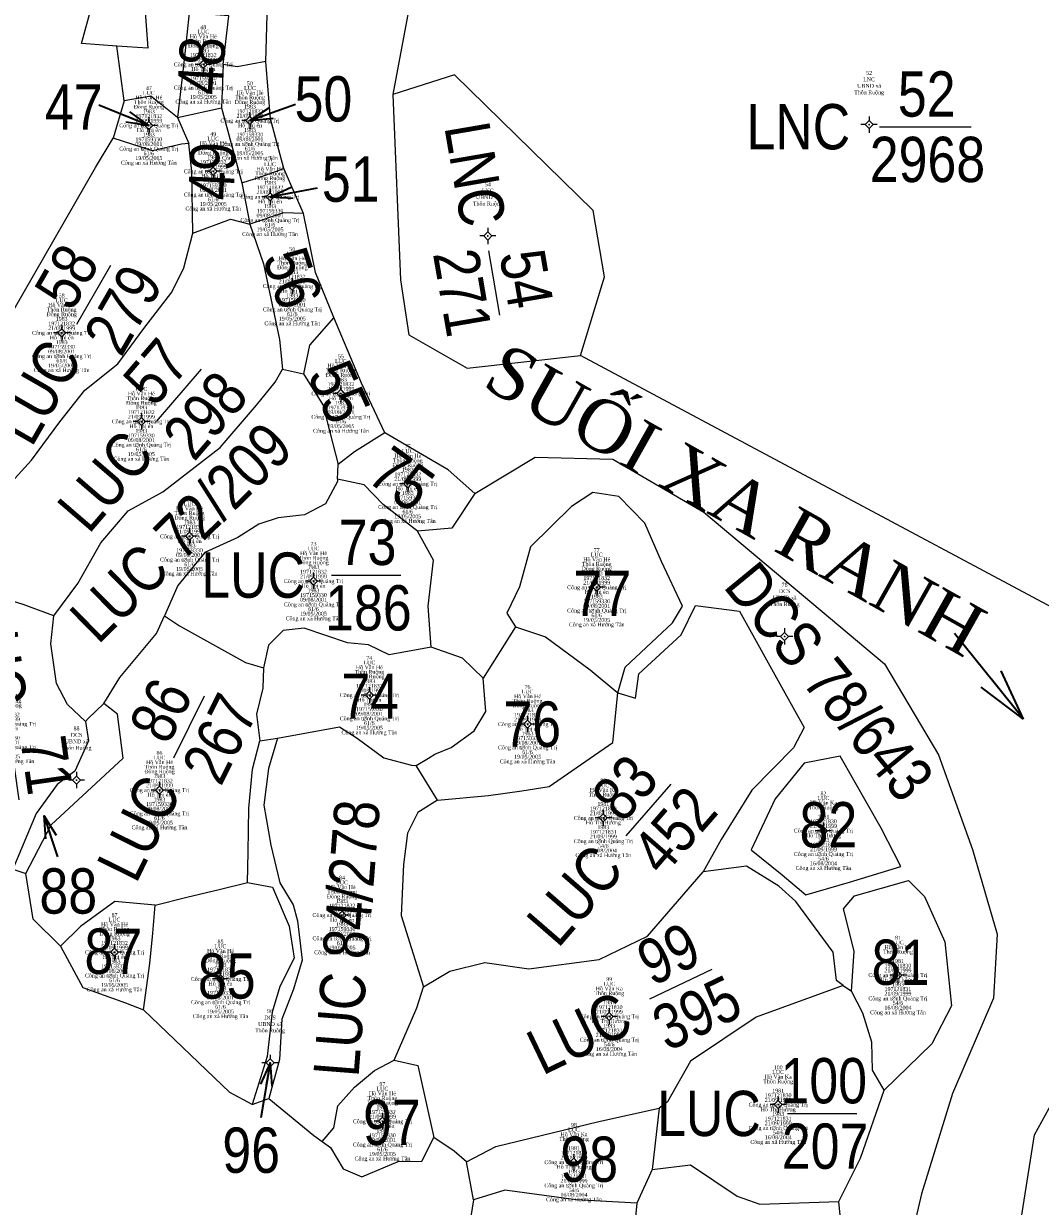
# Model space of a CAD drawing. Header units: metres. Extents: x 545779 to 547235, y 1841259 to 1843294.
# Drawn here: x 546576.4 to 546655, y 1842753.6 to 1842845.1 of the extents above; entities that cross this region are included whole.
import ezdxf
from ezdxf.enums import TextEntityAlignment as Align

# ---------------------------------------------------------------- set-up
doc = ezdxf.new("R2010")
doc.units = ezdxf.units.M
doc.header["$MEASUREMENT"] = 0
for name, color, linetype, lineweight in [('Level 10', 7, 'Continuous', 0), ('Level 11', 7, 'Continuous', 0), ('Level 13', 7, 'Continuous', 0), ('Level 15', 7, 'Continuous', 0), ('Level 31', 7, 'Continuous', 0), ('Level 35', 7, 'Continuous', 0), ('Level 39', 7, 'Continuous', 0)]:
    doc.layers.add(name, color=color, linetype=linetype, lineweight=lineweight)
doc.styles.add('Style-VHtimei', font='VHtimei.shx')
doc.styles.add('Style-vnarialNarrowI', font='vnarialNarrowI.shx')
doc.styles.add('Style-Vntimei', font='Vntimei.shx')
doc.dimstyles.get("Standard").update_dxf_attribs({"dimtxt": 0.18, "dimasz": 0.18, "dimexe": 0.18, "dimexo": 0.0625, "dimgap": 0.09, "dimtad": 0, "dimtih": 1, "dimtoh": 1, "dimdec": 4, "dimzin": 0, "dimdsep": 46, "dimtxsty": 'Standard', "dimcen": 0.09, "dimadec": 0, "dimazin": 0, "dimtfac": 1, "dimtdec": 4, "dimtofl": 0, "dimtmove": 0, "dimatfit": 3, "dimfxl": 1, "dimtolj": 1, "dimtzin": 0, "dimarcsym": 0})

# ---------------------------------------------------------------- blocks, each defined once
blk = doc.blocks.new('TerminatorOpen_0.5')
at = {"color": 0, "linetype": 'ByBlock', "lineweight": -2}
for q in [(-1, 0.25), (-1, 0), (-1, -0.25)]:
    blk.add_line((0, 0), q, dxfattribs=at)
blk = doc.blocks.new('N_THUA_73')
at = {"layer": 'Level 13', "color": 230, "linetype": 'Continuous', "lineweight": 0, "style": 'Style-vnarialNarrowI'}
blk.add_text('47', height=3.49998, dxfattribs=at).set_placement((0.244422, -0.00001), align=Align.MIDDLE_CENTER)
blk = doc.blocks.new('N_THUA_75')
at = {"layer": 'Level 13', "color": 230, "linetype": 'Continuous', "lineweight": 0, "style": 'Style-vnarialNarrowI'}
blk.add_text('48', height=3.49998, rotation=86.775478, dxfattribs=at).set_placement((0.006843, 0.15804), align=Align.MIDDLE_CENTER)
blk = doc.blocks.new('N_THUA_77')
at = {"layer": 'Level 13', "color": 230, "linetype": 'Continuous', "lineweight": 0, "style": 'Style-vnarialNarrowI'}
blk.add_text('49', height=3.49998, rotation=87.245036, dxfattribs=at).set_placement((-0.006532, 0.129871), align=Align.MIDDLE_CENTER)
blk = doc.blocks.new('N_THUA_79')
at = {"layer": 'Level 13', "color": 230, "linetype": 'Continuous', "lineweight": 0, "style": 'Style-vnarialNarrowI'}
blk.add_text('50', height=3.49998, dxfattribs=at).set_placement((0.11984, -0.01001), align=Align.MIDDLE_CENTER)
blk = doc.blocks.new('N_THUA_81')
at = {"layer": 'Level 13', "color": 230, "linetype": 'Continuous', "lineweight": 0, "style": 'Style-vnarialNarrowI'}
blk.add_text('51', height=3.49998, dxfattribs=at).set_placement((0.30984, -0.00001), align=Align.MIDDLE_CENTER)
blk = doc.blocks.new('N_THUA_82')
at = {"layer": 'Level 13', "color": 230, "linetype": 'Continuous', "lineweight": 13, "flags": 128}
blk.add_lwpolyline([(-1.45, 0), (5.63, 0)], dxfattribs=at)
at = {"layer": 'Level 13', "color": 230, "linetype": 'Continuous', "lineweight": 0, "style": 'Style-vnarialNarrowI'}
blk.add_text('52', height=3.49998, dxfattribs=at).set_placement((2.202964, 0.78), align=Align.CENTER)
blk.add_text('LNC ', height=3.49998, dxfattribs=at).set_placement((-2.601418, -0.00001), align=Align.MIDDLE_RIGHT)
blk.add_text('2968', height=3.49998, dxfattribs=at).set_placement((2.263083, -0.78002), align=Align.TOP_CENTER)
blk = doc.blocks.new('N_THUA_84')
at = {"layer": 'Level 13', "color": 230, "linetype": 'Continuous', "lineweight": 13, "flags": 128}
blk.add_lwpolyline([(-1.70315, 0.00862), (3.339005, 0.004473)], dxfattribs=at)
at = {"layer": 'Level 13', "color": 230, "linetype": 'Continuous', "lineweight": 0, "style": 'Style-vnarialNarrowI'}
blk.add_text('54', height=3.499916, rotation=0.000127, dxfattribs=at).set_placement((0.915366, 0.782896), align=Align.CENTER)
blk.add_text('LNC ', height=3.499916, rotation=0.000127, dxfattribs=at).set_placement((-2.607069, 0.000605), align=Align.MIDDLE_RIGHT)
blk.add_text('271', height=3.499916, rotation=0.000127, dxfattribs=at).set_placement((1.116573, -0.775819), align=Align.TOP_CENTER)
blk = doc.blocks.new('N_THUA_86')
at = {"layer": 'Level 13', "color": 230, "linetype": 'Continuous', "lineweight": 0, "style": 'Style-vnarialNarrowI'}
blk.add_text('55', height=3.49998, rotation=294.294925, dxfattribs=at).set_placement((0.051745, -0.143734), align=Align.MIDDLE_CENTER)
blk = doc.blocks.new('N_THUA_88')
at = {"layer": 'Level 13', "color": 230, "linetype": 'Continuous', "lineweight": 0, "style": 'Style-vnarialNarrowI'}
blk.add_text('56', height=3.49998, rotation=288.232492, dxfattribs=at).set_placement((0.057385, -0.175209), align=Align.MIDDLE_CENTER)
blk = doc.blocks.new('N_THUA_89')
at = {"layer": 'Level 13', "color": 230, "linetype": 'Continuous', "lineweight": 13, "flags": 128}
blk.add_lwpolyline([(-1.673619, -0.001019), (3.652027, 0.000253)], dxfattribs=at)
at = {"layer": 'Level 13', "color": 230, "linetype": 'Continuous', "lineweight": 0, "style": 'Style-vnarialNarrowI'}
blk.add_text('57', height=3.49986, rotation=359.99996, dxfattribs=at).set_placement((1.231663, 0.782628), align=Align.CENTER)
blk.add_text('LUC ', height=3.49986, rotation=359.99996, dxfattribs=at).set_placement((-2.601991, 0.001722), align=Align.MIDDLE_RIGHT)
blk.add_text('298', height=3.49986, rotation=359.99996, dxfattribs=at).set_placement((1.157157, -0.784199), align=Align.TOP_CENTER)
blk = doc.blocks.new('N_THUA_90')
at = {"layer": 'Level 13', "color": 230, "linetype": 'Continuous', "lineweight": 13, "flags": 128}
blk.add_lwpolyline([(-1.670742, -0.003683), (3.579669, -0.005576)], dxfattribs=at)
at = {"layer": 'Level 13', "color": 230, "linetype": 'Continuous', "lineweight": 0, "style": 'Style-vnarialNarrowI'}
blk.add_text('58', height=3.499974, rotation=0.000075, dxfattribs=at).set_placement((1.128329, 0.777726), align=Align.CENTER)
blk.add_text('LUC ', height=3.499974, rotation=0.000075, dxfattribs=at).set_placement((-2.603056, -0.005298), align=Align.MIDDLE_RIGHT)
blk.add_text('279', height=3.499974, rotation=0.000075, dxfattribs=at).set_placement((1.097831, -0.779882), align=Align.TOP_CENTER)
blk = doc.blocks.new('N_THUA_108')
at = {"layer": 'Level 13', "color": 230, "linetype": 'Continuous', "lineweight": 13, "flags": 128}
blk.add_lwpolyline([(-1.667358, -0.004995), (3.667061, 0.003068)], dxfattribs=at)
at = {"layer": 'Level 13', "color": 230, "linetype": 'Continuous', "lineweight": 0, "style": 'Style-vnarialNarrowI'}
blk.add_text('71', height=3.499986, rotation=359.999886, dxfattribs=at).set_placement((1.307222, 0.764616), align=Align.CENTER)
blk.add_text('LUC ', height=3.499986, rotation=359.999886, dxfattribs=at).set_placement((-2.610176, -0.014279), align=Align.MIDDLE_RIGHT)
blk.add_text('155', height=3.499986, rotation=359.999886, dxfattribs=at).set_placement((1.130353, -0.791812), align=Align.TOP_CENTER)
blk = doc.blocks.new('N_THUA_109')
at = {"layer": 'Level 13', "color": 230, "linetype": 'Continuous', "lineweight": 0, "style": 'Style-vnarialNarrowI'}
blk.add_text('LUC 72/209', height=3.499979, rotation=0.000106, dxfattribs=at).set_placement((0.13911, 0.014012), align=Align.MIDDLE_CENTER)
blk = doc.blocks.new('N_THUA_110')
at = {"layer": 'Level 13', "color": 230, "linetype": 'Continuous', "lineweight": 13, "flags": 128}
blk.add_lwpolyline([(-1.66, 0), (3.7, 0)], dxfattribs=at)
at = {"layer": 'Level 13', "color": 230, "linetype": 'Continuous', "lineweight": 0, "style": 'Style-vnarialNarrowI'}
blk.add_text('73', height=3.49998, dxfattribs=at).set_placement((1.124633, 0.78), align=Align.CENTER)
blk.add_text('LUC ', height=3.49998, dxfattribs=at).set_placement((-2.601418, -0.00001), align=Align.MIDDLE_RIGHT)
blk.add_text('186', height=3.49998, dxfattribs=at).set_placement((1.188779, -0.78002), align=Align.TOP_CENTER)
blk = doc.blocks.new('N_THUA_112')
at = {"layer": 'Level 13', "color": 230, "linetype": 'Continuous', "lineweight": 0, "style": 'Style-vnarialNarrowI'}
blk.add_text('74', height=3.49998, dxfattribs=at).set_placement((0.102549, -0.00001), align=Align.MIDDLE_CENTER)
blk = doc.blocks.new('N_THUA_114')
at = {"layer": 'Level 13', "color": 230, "linetype": 'Continuous', "lineweight": 0, "style": 'Style-vnarialNarrowI'}
blk.add_text('75', height=3.49986, rotation=324.047572, dxfattribs=at).set_placement((0.119089, -0.08717), align=Align.MIDDLE_CENTER)
blk = doc.blocks.new('N_THUA_116')
at = {"layer": 'Level 13', "color": 230, "linetype": 'Continuous', "lineweight": 0, "style": 'Style-vnarialNarrowI'}
blk.add_text('76', height=3.49998, dxfattribs=at).set_placement((0.173927, -0.00001), align=Align.MIDDLE_CENTER)
blk = doc.blocks.new('N_THUA_118')
at = {"layer": 'Level 13', "color": 230, "linetype": 'Continuous', "lineweight": 0, "style": 'Style-vnarialNarrowI'}
blk.add_text('77', height=3.49998, dxfattribs=at).set_placement((0.244422, -0.00001), align=Align.MIDDLE_CENTER)
blk = doc.blocks.new('N_THUA_119')
at = {"layer": 'Level 13', "color": 230, "linetype": 'Continuous', "lineweight": 0, "style": 'Style-vnarialNarrowI'}
blk.add_text('DCS 78/643', height=3.499989, rotation=0.000015, dxfattribs=at).set_placement((0.122156, 0.020498), align=Align.MIDDLE_CENTER)
blk = doc.blocks.new('N_THUA_123')
at = {"layer": 'Level 13', "color": 230, "linetype": 'Continuous', "lineweight": 0, "style": 'Style-vnarialNarrowI'}
blk.add_text('81', height=3.49998, dxfattribs=at).set_placement((0.30984, -0.00001), align=Align.MIDDLE_CENTER)
blk = doc.blocks.new('N_THUA_125')
at = {"layer": 'Level 13', "color": 230, "linetype": 'Continuous', "lineweight": 0, "style": 'Style-vnarialNarrowI'}
blk.add_text('82', height=3.49998, dxfattribs=at).set_placement((0.112964, -0.00001), align=Align.MIDDLE_CENTER)
blk = doc.blocks.new('N_THUA_126')
at = {"layer": 'Level 13', "color": 230, "linetype": 'Continuous', "lineweight": 13, "flags": 128}
blk.add_lwpolyline([(-1.67259, 0.005533), (3.650977, 0.002629)], dxfattribs=at)
at = {"layer": 'Level 13', "color": 230, "linetype": 'Continuous', "lineweight": 0, "style": 'Style-vnarialNarrowI'}
blk.add_text('83', height=3.499973, rotation=359.999991, dxfattribs=at).set_placement((1.090099, 0.782514), align=Align.CENTER)
blk.add_text('LUC ', height=3.499973, rotation=359.999991, dxfattribs=at).set_placement((-2.597237, 0.001985), align=Align.MIDDLE_RIGHT)
blk.add_text('452', height=3.499973, rotation=359.999991, dxfattribs=at).set_placement((1.106562, -0.771888), align=Align.TOP_CENTER)
blk = doc.blocks.new('N_THUA_127')
at = {"layer": 'Level 13', "color": 230, "linetype": 'Continuous', "lineweight": 0, "style": 'Style-vnarialNarrowI'}
blk.add_text('LUC 84/278', height=3.499924, rotation=0.000097, dxfattribs=at).set_placement((0.179364, 0.004059), align=Align.MIDDLE_CENTER)
blk = doc.blocks.new('N_THUA_129')
at = {"layer": 'Level 13', "color": 230, "linetype": 'Continuous', "lineweight": 0, "style": 'Style-vnarialNarrowI'}
blk.add_text('85', height=3.49998, dxfattribs=at).set_placement((0.143979, -0.00001), align=Align.MIDDLE_CENTER)
blk = doc.blocks.new('N_THUA_130')
at = {"layer": 'Level 13', "color": 230, "linetype": 'Continuous', "lineweight": 13, "flags": 128}
blk.add_lwpolyline([(-1.6592, -0.007373), (3.698448, -0.008999)], dxfattribs=at)
at = {"layer": 'Level 13', "color": 230, "linetype": 'Continuous', "lineweight": 0, "style": 'Style-vnarialNarrowI'}
blk.add_text('86', height=3.49998, rotation=0.000037, dxfattribs=at).set_placement((1.191387, 0.778139), align=Align.CENTER)
blk.add_text('LUC ', height=3.49998, rotation=0.000037, dxfattribs=at).set_placement((-2.599316, 0.001224), align=Align.MIDDLE_RIGHT)
blk.add_text('267', height=3.49998, rotation=0.000037, dxfattribs=at).set_placement((1.261539, -0.78929), align=Align.TOP_CENTER)
blk = doc.blocks.new('N_THUA_132')
at = {"layer": 'Level 13', "color": 230, "linetype": 'Continuous', "lineweight": 0, "style": 'Style-vnarialNarrowI'}
blk.add_text('87', height=3.49998, dxfattribs=at).set_placement((0.244422, -0.00001), align=Align.MIDDLE_CENTER)
blk = doc.blocks.new('N_THUA_134')
at = {"layer": 'Level 13', "color": 230, "linetype": 'Continuous', "lineweight": 0, "style": 'Style-vnarialNarrowI'}
blk.add_text('88', height=3.49998, dxfattribs=at).set_placement((0.163379, -0.00001), align=Align.MIDDLE_CENTER)
blk = doc.blocks.new('N_THUA_145')
at = {"layer": 'Level 13', "color": 230, "linetype": 'Continuous', "lineweight": 0, "style": 'Style-vnarialNarrowI'}
blk.add_text('96', height=3.49998, dxfattribs=at).set_placement((0.173927, -0.00001), align=Align.MIDDLE_CENTER)
blk = doc.blocks.new('N_THUA_147')
at = {"layer": 'Level 13', "color": 230, "linetype": 'Continuous', "lineweight": 0, "style": 'Style-vnarialNarrowI'}
blk.add_text('97', height=3.49998, dxfattribs=at).set_placement((0.244422, -0.00001), align=Align.MIDDLE_CENTER)
blk = doc.blocks.new('N_THUA_149')
at = {"layer": 'Level 13', "color": 230, "linetype": 'Continuous', "lineweight": 0, "style": 'Style-vnarialNarrowI'}
blk.add_text('98', height=3.49998, dxfattribs=at).set_placement((0.163379, -0.00001), align=Align.MIDDLE_CENTER)
blk = doc.blocks.new('N_THUA_150')
at = {"layer": 'Level 13', "color": 230, "linetype": 'Continuous', "lineweight": 13, "flags": 128}
blk.add_lwpolyline([(-1.663852, 0.001736), (3.672087, -0.00275)], dxfattribs=at)
at = {"layer": 'Level 13', "color": 230, "linetype": 'Continuous', "lineweight": 0, "style": 'Style-vnarialNarrowI'}
blk.add_text('99', height=3.499984, rotation=359.999949, dxfattribs=at).set_placement((1.139337, 0.778342), align=Align.CENTER)
blk.add_text('LUC ', height=3.499984, rotation=359.999949, dxfattribs=at).set_placement((-2.599044, 0.000613), align=Align.MIDDLE_RIGHT)
blk.add_text('395', height=3.499984, rotation=359.999949, dxfattribs=at).set_placement((1.141588, -0.779822), align=Align.TOP_CENTER)
blk = doc.blocks.new('N_THUA_151')
at = {"layer": 'Level 13', "color": 230, "linetype": 'Continuous', "lineweight": 13, "flags": 128}
blk.add_lwpolyline([(-2.83, 0), (2.53, 0)], dxfattribs=at)
at = {"layer": 'Level 13', "color": 230, "linetype": 'Continuous', "lineweight": 0, "style": 'Style-vnarialNarrowI'}
blk.add_text('100', height=3.49998, dxfattribs=at).set_placement((-0.015308, 0.78), align=Align.CENTER)
blk.add_text('LUC ', height=3.49998, dxfattribs=at).set_placement((-3.771418, -0.00001), align=Align.MIDDLE_RIGHT)
blk.add_text('207', height=3.49998, dxfattribs=at).set_placement((0.089274, -0.78002), align=Align.TOP_CENTER)
blk = doc.blocks.new('CENTRD')
at = {"layer": 'Level 11', "linetype": 'Continuous', "lineweight": 0}
h = blk.add_hatch(color=3, dxfattribs=at)
edge = h.paths.add_edge_path()
edge.add_arc((-0.0025, 0), 1.500056, 0, 360)
at = {"layer": 'Level 11', "color": 3, "linetype": 'Continuous', "lineweight": 0}
for p, q in [((-6.200231, 0), (-12.600469, 0)), ((0, 6.200231), (-6.200231, 0)), ((-6.200231, 0), (0, -6.200231)), ((0, 12.600469), (0, 6.200231)), ((6.200231, 0), (0, 6.200231)), ((0, -6.200231), (6.200231, 0)), ((12.400462, 0), (6.200231, 0)), ((0, -6.200231), (0, -12.600469))]:
    blk.add_line(p, q, dxfattribs=at)

msp = doc.modelspace()

# ---------------------------------------------------------------- linework, layer by layer
at = {"layer": 'Level 10', "color": 7, "linetype": 'Continuous', "lineweight": 0, "flags": 128}
for points in [[(546583.55, 1842843.35), (546580.82, 1842843.55), (546581.59, 1842846.35), (546582.77, 1842854.6), (546580.04, 1842863.82), (546582.81, 1842866.64)], [(546582.81, 1842866.64), (546585.42, 1842863.56), (546587.11, 1842859.37), (546588.13, 1842853.11), (546587.99, 1842848.93), (546586.41, 1842847.93), (546585.69, 1842846.69), (546585.96, 1842843.19), (546583.55, 1842843.35)], [(546591.78, 1842841.93), (546592.22, 1842845.69), (546589.15, 1842845.92), (546588.78, 1842842.52), (546588.24, 1842837.84)], [(546584.13, 1842839.11), (546583.55, 1842843.35)], [(546591.78, 1842841.93), (546591.66, 1842838.57)], [(546595.08, 1842842.16), (546592.87, 1842841.76), (546591.78, 1842841.93)], [(546619.41, 1842819.42), (546621.26, 1842825.51), (546620.38, 1842830.63), (546609.66, 1842841.12), (546604.89, 1842839.62)], [(546584.13, 1842839.11), (546583.27, 1842836.23)], [(546588.24, 1842837.84), (546586.18, 1842839.49), (546584.13, 1842839.11)], [(546588.24, 1842837.84), (546591.66, 1842838.57)], [(546588.24, 1842837.84), (546589.11, 1842835.81)], [(546591.66, 1842838.57), (546593.21, 1842832.77)], [(546566.97, 1842809.79), (546567.66, 1842811.05), (546575.61, 1842823.02), (546581.91, 1842833.97), (546583.27, 1842836.23)], [(546589.11, 1842835.81), (546588.55, 1842835.76), (546586.31, 1842835.26), (546583.27, 1842836.23)], [(546589.44, 1842828.9), (546589.36, 1842833.62), (546589.11, 1842835.81)], [(546593.21, 1842832.77), (546594.77, 1842833.28), (546596.47, 1842833.9)], [(546593.21, 1842832.77), (546593.85, 1842829.58)], [(546597.99, 1842830.41), (546596.45, 1842830.45), (546593.85, 1842829.58)], [(546589.44, 1842828.9), (546592.34, 1842829.97), (546593.85, 1842829.58)], [(546593.85, 1842829.58), (546594.9, 1842826.51), (546596.13, 1842820.67), (546596.37, 1842818.37)], [(546572.9, 1842804.28), (546573.85, 1842805.13), (546574.62, 1842806.28), (546575.41, 1842809.63), (546576.97, 1842811.35), (546579.15, 1842814.31), (546581.09, 1842816.76), (546583.63, 1842818.78), (546585.65, 1842821.53), (546587.82, 1842824.33), (546588.73, 1842826.22), (546589.44, 1842828.9)], [(546600.33, 1842822.36), (546598.44, 1842820.23), (546597.98, 1842818.01)], [(546578.68, 1842799.31), (546580.55, 1842801.79), (546582.31, 1842804.95), (546584.43, 1842807.41), (546587.11, 1842808.88), (546591.54, 1842812.33), (546594.35, 1842815.6), (546595.81, 1842817.36), (546596.37, 1842818.37)], [(546596.37, 1842818.37), (546597.98, 1842818.01)], [(546597.98, 1842818.01), (546599.48, 1842815.62), (546600.26, 1842812.6), (546600.68, 1842811.01)], [(546604.28, 1842813.44), (546601.94, 1842811.99), (546600.68, 1842811.01)], [(546600.62, 1842809.87), (546600.68, 1842811.01)], [(546600.62, 1842809.87), (546600.61, 1842809.68), (546599.68, 1842807.97), (546598.07, 1842807.1), (546596.02, 1842806.89), (546594.54, 1842806.4), (546592.9, 1842805.35), (546590.35, 1842804.21), (546588.26, 1842801.64), (546587.23, 1842799.3)], [(546606.81, 1842805.86), (546604.15, 1842807.91), (546602.67, 1842809.44), (546600.62, 1842809.87)], [(546611.23, 1842808.76), (546609.45, 1842806.08), (546606.81, 1842805.86)], [(546622.3, 1842793.35), (546622.86, 1842795.34), (546626.51, 1842798.75), (546627.3, 1842800.04), (546625.66, 1842803.5), (546624.39, 1842806.47), (546622.36, 1842808.52), (546620.37, 1842808.84), (546618.7, 1842807.75), (546615.53, 1842804.64), (546614.68, 1842801.55), (546613.72, 1842799.52), (546614.39, 1842798.44)], [(546607.86, 1842796.89), (546607.62, 1842800.06), (546608.03, 1842803.61), (546606.81, 1842805.86)], [(546578.68, 1842799.31), (546576.31, 1842800.19), (546574.89, 1842800.62), (546572.69, 1842800.96)], [(546622.3, 1842793.35), (546623.67, 1842792.93), (546623.91, 1842794.83), (546627.19, 1842797.83), (546628.29, 1842800.09), (546631.7, 1842799.67), (546635.21, 1842793.34), (546636.71, 1842790.66), (546635.88, 1842789.1), (546632.66, 1842785.82), (546630.27, 1842782.02), (546628.89, 1842779.51)], [(546581.14, 1842791.14), (546579.73, 1842792.45), (546578.88, 1842794.06), (546578.44, 1842797.15), (546578.68, 1842799.31)], [(546582.54, 1842792.53), (546583.8, 1842794.53), (546586.62, 1842797.93), (546587.23, 1842799.3)], [(546587.23, 1842799.3), (546588.41, 1842798.54), (546593.5, 1842795.69), (546594.89, 1842795.28)], [(546614.39, 1842798.44), (546611.89, 1842794.49)], [(546614.39, 1842798.44), (546616.71, 1842797.67), (546620.16, 1842795.14), (546622.3, 1842793.35)], [(546607.86, 1842796.89), (546604.62, 1842796.29), (546603.02, 1842797.06), (546601.4, 1842797.22), (546598.05, 1842798.36), (546596.41, 1842798.18), (546595.27, 1842797.03), (546594.89, 1842795.28)], [(546611.89, 1842794.49), (546610.27, 1842796.03), (546607.86, 1842796.89)], [(546594.89, 1842795.28), (546594.84, 1842793.71), (546594.36, 1842791.69), (546594.62, 1842789.65)], [(546606.7, 1842787.74), (546607.65, 1842788.29), (546608.14, 1842788.61), (546609.4, 1842789.11), (546611.19, 1842790.41), (546612.09, 1842791.91), (546611.89, 1842794.49)], [(546608.35, 1842785.04), (546612.3, 1842785.4), (546614.87, 1842785.76), (546616.99, 1842786.11), (546621.9, 1842789.52), (546622.3, 1842793.35)], [(546576.53, 1842779.39), (546578.49, 1842783.15), (546584.05, 1842788.3), (546583.6, 1842791.71), (546582.54, 1842792.53)], [(546581.14, 1842791.14), (546581.34, 1842791.36), (546582.54, 1842792.53)], [(546581.14, 1842791.14), (546581.37, 1842789.63), (546580.32, 1842787.29), (546578.93, 1842786.26), (546577.31, 1842784.01), (546575.52, 1842779.71)], [(546595.98, 1842789.84), (546600.78, 1842790.72), (546602.13, 1842789.84), (546604.19, 1842788.32), (546606.33, 1842787.76), (546606.7, 1842787.74)], [(546593.66, 1842778.68), (546593.7, 1842781.04), (546593.77, 1842784.43), (546594.05, 1842787.45), (546594.62, 1842789.65)], [(546594.62, 1842789.65), (546595.98, 1842789.84)], [(546595.98, 1842789.84), (546595.29, 1842787.5), (546594.93, 1842784.67), (546595.45, 1842781.56), (546596.15, 1842778.65), (546597.2, 1842776.95), (546597.52, 1842775.73), (546597.88, 1842772.69), (546597.21, 1842770.44), (546596.32, 1842768.11), (546596.13, 1842765), (546595.3, 1842761.98)], [(546634.99, 1842779.29), (546636.83, 1842777.73), (546640.2, 1842778.72), (546644.17, 1842779.93), (546642.64, 1842782.89), (546639.49, 1842788.46), (546636.69, 1842787.91), (546634.46, 1842785.16), (546632.61, 1842781.21), (546634.99, 1842779.29)], [(546608.35, 1842785.04), (546606.7, 1842787.74)], [(546608.35, 1842785.04), (546606.82, 1842784.09), (546606.03, 1842782.5), (546605.72, 1842780.07), (546605.55, 1842776.13), (546607.27, 1842770.62)], [(546575.52, 1842779.71), (546576.53, 1842779.39)], [(546579.2, 1842773.77), (546577.08, 1842775.86), (546576.53, 1842779.39)], [(546607.27, 1842770.62), (546609.3, 1842771.84), (546612, 1842772.5), (546615.41, 1842772.02), (546620.84, 1842772.74), (546624.58, 1842774.54), (546628.89, 1842779.51)], [(546639.72, 1842770.72), (546639.21, 1842771.11), (546638.95, 1842773.3), (546636.05, 1842777.22), (546634.74, 1842778.39), (546632.23, 1842779.94), (546628.89, 1842779.51)], [(546586.52, 1842776.92), (546588.98, 1842777.56), (546591.48, 1842778.15), (546593.66, 1842778.68)], [(546593.66, 1842778.68), (546595.58, 1842778.32), (546596.87, 1842775.32), (546597.26, 1842772.84), (546596.17, 1842770.64), (546595.57, 1842768.65), (546595.19, 1842765.22), (546594.01, 1842761.53)], [(546640.35, 1842770.28), (546640.56, 1842773.38), (546639.74, 1842776.64), (546640.58, 1842777.66), (546644.76, 1842778.84), (546646, 1842777.61), (546647.58, 1842774.09), (546648.08, 1842769.15), (546646.58, 1842766.2), (546642.89, 1842762.62)], [(546586.52, 1842776.92), (546583.41, 1842777.21), (546580.74, 1842775.27), (546579.2, 1842773.77)], [(546585.63, 1842768.84), (546586.11, 1842772.42), (546586.33, 1842774.76), (546586.52, 1842776.92)], [(546579.2, 1842773.77), (546580.92, 1842770.56), (546584.22, 1842769.39), (546585.63, 1842768.84)], [(546605, 1842764.96), (546606.75, 1842769), (546607.27, 1842770.62)], [(546639.72, 1842770.72), (546632.99, 1842768.26), (546627.92, 1842764.88), (546626.13, 1842761.72), (546625.5, 1842761.24)], [(546639.72, 1842770.72), (546640.35, 1842770.28)], [(546642.89, 1842762.62), (546641.99, 1842764.17), (546641.93, 1842766.34), (546641.23, 1842768.57), (546640.35, 1842770.28)], [(546594.01, 1842761.53), (546592.28, 1842762.44), (546585.63, 1842768.84)], [(546599.43, 1842758.66), (546600.34, 1842759.71), (546600.65, 1842761.41), (546601.94, 1842762.86), (546603.48, 1842764.14), (546605, 1842764.96)], [(546605, 1842764.96), (546606.84, 1842764.53), (546608.06, 1842758.98)], [(546594.01, 1842761.53), (546595.3, 1842761.98)], [(546595.3, 1842761.98), (546598.79, 1842759.12), (546599.43, 1842758.66)], [(546639.39, 1842754.02), (546641.06, 1842757.36), (546642.89, 1842762.62)], [(546610.58, 1842757.09), (546612.87, 1842758.27), (546620.82, 1842760.21), (546625.5, 1842761.24)], [(546625.5, 1842761.24), (546624.94, 1842756.49)], [(546599.43, 1842758.66), (546600.07, 1842758.19), (546601.06, 1842756.55), (546602.51, 1842755.92), (546605.31, 1842757.11), (546607.14, 1842757.14), (546608.06, 1842758.98)], [(546610.58, 1842757.09), (546609.63, 1842757.92), (546608.06, 1842758.98)], [(546611.14, 1842754.15), (546610.58, 1842757.09)], [(546624.94, 1842756.49), (546623.76, 1842753.88)], [(546624.94, 1842756.49), (546627.9, 1842756.86), (546631.53, 1842754.43), (546633.27, 1842753.81), (546639.39, 1842754.02)], [(546623.76, 1842753.88), (546619.08, 1842754.15), (546613.56, 1842754.9), (546611.14, 1842754.15)], [(546611.14, 1842754.15), (546610.69, 1842751.42), (546612.03, 1842748.06), (546613.81, 1842743.2), (546616.43, 1842743.39)], [(546623.76, 1842753.88), (546623.42, 1842750.51), (546622.73, 1842746.26), (546622.73, 1842745.5)], [(546636.09, 1842742.58), (546640.71, 1842744.2), (546641.11, 1842746.21), (546639.96, 1842747.98), (546639.39, 1842754.02)]]:
    msp.add_lwpolyline(points, dxfattribs=at)
at = {"layer": 'Level 31', "color": 4, "linetype": 'Continuous', "lineweight": 0, "flags": 128}
for points in [[(546595.08, 1842842.16), (546595.23, 1842847.6), (546594.26, 1842853.23), (546587.96, 1842866.13)], [(546606.81, 1842849.81), (546604.89, 1842839.62)], [(546596.47, 1842833.9), (546595.44, 1842837.72), (546595.08, 1842842.16)], [(546604.89, 1842839.62), (546605.48, 1842825.28), (546606.13, 1842821.03), (546610.63, 1842818.46), (546619.41, 1842819.42)], [(546597.99, 1842830.41), (546596.47, 1842833.9)], [(546600.33, 1842822.36), (546598.92, 1842825.85), (546597.99, 1842830.41)], [(546604.28, 1842813.44), (546602.46, 1842817.3), (546600.33, 1842822.36)], [(546656.25, 1842799.75), (546619.41, 1842819.42)], [(546611.23, 1842808.76), (546609.17, 1842810.6), (546604.28, 1842813.44)], [(546611.23, 1842808.76), (546615.91, 1842811.56), (546621.91, 1842811.41), (546628.94, 1842807.31), (546642.9, 1842795.6), (546647.09, 1842788.55), (546649.72, 1842781.23), (546651.61, 1842774.69), (546651.35, 1842769.73), (546648.18, 1842762.36), (546645.77, 1842754.61), (546642.97, 1842742.54), (546642.97, 1842734.16), (546642.31, 1842727.56)], [(546651.01, 1842737), (546654.51, 1842759.18), (546659.32, 1842767.93), (546656.25, 1842799.75)]]:
    msp.add_lwpolyline(points, dxfattribs=at)

# ---------------------------------------------------------------- block references
at = {"layer": 'Level 11', "color": 3, "linetype": 'Continuous', "lineweight": 0, "xscale": 0.049998, "yscale": 0.049998, "zscale": 0.049998}
for p in [(546590.24, 1842841.94), (546586.03, 1842837.22), (546593.85, 1842837.59), (546641.72, 1842837.28), (546591.01, 1842833.67), (546595.4, 1842831.7), (546612.24, 1842828.67), (546597.12, 1842824.8), (546579.29, 1842821.18), (546600.88, 1842816.49), (546585.45, 1842814.33), (546606.05, 1842809.52), (546589.18, 1842805.45), (546598.76, 1842801.99), (546620.66, 1842801.51), (546635.19, 1842797.71), (546603.08, 1842793.17), (546615.31, 1842790.93), (546580.44, 1842786.6), (546586.85, 1842785.83), (546621.17, 1842783.68), (546638.19, 1842782.69), (546600.97, 1842776.17), (546583.38, 1842773.29), (546643.95, 1842771.53), (546591.57, 1842771.23), (546621.63, 1842768.33), (546595.4, 1842764.74), (546634.69, 1842761.51), (546604.09, 1842760.22), (546618.9, 1842757.06)]:
    msp.add_blockref('CENTRD', p, dxfattribs=at)
at = {"layer": 'Level 13', "color": 230, "linetype": 'Continuous', "lineweight": 0}
for name, p in [('N_THUA_75', (546590.09, 1842841.68)), ('N_THUA_82', (546643.97, 1842837.12)), ('N_THUA_79', (546599.41, 1842839.28)), ('N_THUA_73', (546579.98, 1842838.65)), ('N_THUA_77', (546590.93, 1842833.56)), ('N_THUA_81', (546601.33, 1842833.07)), ('N_THUA_88', (546597.1, 1842825.6)), ('N_THUA_86', (546600.71, 1842816.76)), ('N_THUA_114', (546605.48, 1842809.98)), ('N_THUA_110', (546601.82, 1842802.45)), ('N_THUA_118', (546620.85, 1842801.05)), ('N_THUA_112', (546603.04, 1842793.09)), ('N_THUA_116', (546615.5, 1842790.93)), ('N_THUA_125', (546638.46, 1842783.15)), ('N_THUA_134', (546579.64, 1842778.03)), ('N_THUA_132', (546583.04, 1842773.37)), ('N_THUA_123', (546643.84, 1842772.52)), ('N_THUA_129', (546591.91, 1842771.46)), ('N_THUA_151', (546638.23, 1842760.83)), ('N_THUA_147', (546604.58, 1842760.14)), ('N_THUA_145', (546593.77, 1842757.99)), ('N_THUA_149', (546619.92, 1842757.29))]:
    msp.add_blockref(name, p, dxfattribs=at)
for name, p, xscale, yscale, zscale, rotation in [('N_THUA_84', (546612.58, 1842825.84), 1.000001, 1.000001, 1.000001, 279.752298), ('N_THUA_90', (546581.3, 1842823.31), 1.000002, 1.000002, 1.000002, 60.086278), ('N_THUA_119', (546638.56, 1842794.3), 0.999998, 0.999998, 0.999998, 309.393518), ('N_THUA_108', (546575.46, 1842788.71), 0.999998, 0.999998, 0.999998, 278.104256), ('N_THUA_126', (546624.03, 1842783.54), 1.000002, 1.000002, 1.000002, 49.068076), ('N_THUA_127', (546601.32, 1842774.2), 0.999999, 0.999999, 0.999999, 85.504259), ('N_THUA_150', (546626.27, 1842770.4), 0.999999, 0.999999, 0.999999, 25.700792)]:
    msp.add_blockref(name, p, dxfattribs=dict(at, xscale=xscale, yscale=yscale, zscale=zscale, rotation=rotation))
for name, p, rotation in [('N_THUA_89', (546587.71, 1842815.6), 49.326676), ('N_THUA_109', (546588.42, 1842805.67), 44.520988), ('N_THUA_130', (546588.68, 1842789.81), 63.643638)]:
    msp.add_blockref(name, p, dxfattribs=dict(at, rotation=rotation))
at = {"layer": 'Level 13', "color": 230, "linetype": 'Continuous', "lineweight": 13, "xscale": 1.75, "yscale": 1.75, "zscale": 1.75, "rotation": 108.381049}
msp.add_blockref('TerminatorOpen_0.5', (546577.9, 1842783.87), dxfattribs=at)

# ---------------------------------------------------------------- texts
at = {"layer": 'Level 15', "color": 3, "linetype": 'Continuous', "lineweight": 0, "char_height": 0.3, "attachment_point": 5, "line_spacing_factor": 0.72, "style": 'Style-Vntimei'}
for s, insert in [('48\\PLUC\\PHå V¨n HÐ\\PTh«n Ruéng\\P§ång Ruéng\\P1983\\P197121832\\P21/09/1999\\PC«ng an t∅nh Qu¶ng TrÞ\\PHå ThÞ Ðn\\P1983\\P197159330\\P09/08/2001\\PC«ng an t∅nh Qu¶ng TrÞ\\P61/6\\P19/05/2005\\PC«ng an x· H\xadíng T©n\\P', (546590.24, 1842841.89)), ('50\\PLUC\\PHå V¨n HÐ\\PTh«n Ruéng\\P§ång Ruéng\\P1983\\P197121832\\P21/09/1999\\PC«ng an t∅nh Qu¶ng TrÞ\\PHå ThÞ Ðn\\P1983\\P197159330\\P09/08/2001\\PC«ng an t∅nh Qu¶ng TrÞ\\P61/6\\P19/05/2005\\PC«ng an x· H\xadíng T©n\\P', (546593.85, 1842837.54)), ('47\\PLUC\\PHå V¨n HÐ\\PTh«n Ruéng\\P§ång Ruéng\\P1983\\P197121832\\P21/09/1999\\PC«ng an t∅nh Qu¶ng TrÞ\\PHå ThÞ Ðn\\P1983\\P197159330\\P09/08/2001\\PC«ng an t∅nh Qu¶ng TrÞ\\P61/6\\P19/05/2005\\PC«ng an x· H\xadíng T©n\\P', (546586.03, 1842837.17)), ('49\\PLUC\\PHå V¨n HÐ\\PTh«n Ruéng\\P§ång Ruéng\\P1983\\P197121832\\P21/09/1999\\PC«ng an t∅nh Qu¶ng TrÞ\\PHå ThÞ Ðn\\P1983\\P197159330\\P09/08/2001\\PC«ng an t∅nh Qu¶ng TrÞ\\P61/6\\P19/05/2005\\PC«ng an x· H\xadíng T©n\\P', (546591.01, 1842833.62)), ('51\\PLUC\\PHå V¨n HÐ\\PTh«n Ruéng\\P§ång Ruéng\\P1983\\P197121832\\P21/09/1999\\PC«ng an t∅nh Qu¶ng TrÞ\\PHå ThÞ Ðn\\P1983\\P197159330\\P09/08/2001\\PC«ng an t∅nh Qu¶ng TrÞ\\P61/6\\P19/05/2005\\PC«ng an x· H\xadíng T©n\\P', (546595.4, 1842831.65)), ('56\\PLUC\\PHå V¨n HÐ\\PTh«n Ruéng\\P§ång Ruéng\\P1983\\P197121832\\P21/09/1999\\PC«ng an t∅nh Qu¶ng TrÞ\\PHå ThÞ Ðn\\P1983\\P197159330\\P09/08/2001\\PC«ng an t∅nh Qu¶ng TrÞ\\P61/6\\P19/05/2005\\PC«ng an x· H\xadíng T©n\\P', (546597.12, 1842824.75)), ('58\\PLUC\\PHå V¨n HÐ\\PTh«n Ruéng\\P§ång Ruéng\\P1983\\P197121832\\P21/09/1999\\PC«ng an t∅nh Qu¶ng TrÞ\\PHå ThÞ Ðn\\P1983\\P197159330\\P09/08/2001\\PC«ng an t∅nh Qu¶ng TrÞ\\P61/6\\P19/05/2005\\PC«ng an x· H\xadíng T©n\\P', (546579.29, 1842821.13)), ('55\\PLUC\\PHå V¨n HÐ\\PTh«n Ruéng\\P§ång Ruéng\\P1983\\P197121832\\P21/09/1999\\PC«ng an t∅nh Qu¶ng TrÞ\\PHå ThÞ Ðn\\P1983\\P197159330\\P09/08/2001\\PC«ng an t∅nh Qu¶ng TrÞ\\P61/6\\P19/05/2005\\PC«ng an x· H\xadíng T©n\\P', (546600.88, 1842816.44)), ('57\\PLUC\\PHå V¨n HÐ\\PTh«n Ruéng\\P§ång Ruéng\\P1983\\P197121832\\P21/09/1999\\PC«ng an t∅nh Qu¶ng TrÞ\\PHå ThÞ Ðn\\P1983\\P197159330\\P09/08/2001\\PC«ng an t∅nh Qu¶ng TrÞ\\P61/6\\P19/05/2005\\PC«ng an x· H\xadíng T©n\\P', (546585.45, 1842814.28)), ('75\\PLUC\\PHå V¨n HÐ\\PTh«n Ruéng\\P§ång Ruéng\\P1983\\P197121832\\P21/09/1999\\PC«ng an t∅nh Qu¶ng TrÞ\\PHå ThÞ Ðn\\P1983\\P197159330\\P09/08/2001\\PC«ng an t∅nh Qu¶ng TrÞ\\P61/6\\P19/05/2005\\PC«ng an x· H\xadíng T©n\\P', (546606.05, 1842809.47)), ('72\\PLUC\\PHå V¨n HÐ\\PTh«n Ruéng\\P§ång Ruéng\\P1983\\P197121832\\P21/09/1999\\PC«ng an t∅nh Qu¶ng TrÞ\\PHå ThÞ Ðn\\P1983\\P197159330\\P09/08/2001\\PC«ng an t∅nh Qu¶ng TrÞ\\P61/6\\P19/05/2005\\PC«ng an x· H\xadíng T©n\\P', (546589.18, 1842805.4)), ('73\\PLUC\\PHå V¨n HÐ\\PTh«n Ruéng\\P§ång Ruéng\\P1983\\P197121832\\P21/09/1999\\PC«ng an t∅nh Qu¶ng TrÞ\\PHå ThÞ Ðn\\P1983\\P197159330\\P09/08/2001\\PC«ng an t∅nh Qu¶ng TrÞ\\P61/6\\P19/05/2005\\PC«ng an x· H\xadíng T©n\\P', (546598.76, 1842801.94)), ('77\\PLUC\\PHå V¨n HÐ\\PTh«n Ruéng\\P§ång Ruéng\\P1983\\P197121832\\P21/09/1999\\PC«ng an t∅nh Qu¶ng TrÞ\\PHå ThÞ Ðn\\P1983\\P197159330\\P09/08/2001\\PC«ng an t∅nh Qu¶ng TrÞ\\P61/6\\P19/05/2005\\PC«ng an x· H\xadíng T©n\\P', (546620.66, 1842801.46)), ('74\\PLUC\\PHå V¨n HÐ\\PTh«n Ruéng\\P§ång Ruéng\\P1983\\P197121832\\P21/09/1999\\PC«ng an t∅nh Qu¶ng TrÞ\\PHå ThÞ Ðn\\P1983\\P197159330\\P09/08/2001\\PC«ng an t∅nh Qu¶ng TrÞ\\P61/6\\P19/05/2005\\PC«ng an x· H\xadíng T©n\\P', (546603.08, 1842793.12)), ('71\\PLUC\\PHå V¨n HÐ\\PTh«n Ruéng\\P§ång Ruéng\\P1983\\P197121832\\P21/09/1999\\PC«ng an t∅nh Qu¶ng TrÞ\\PHå ThÞ Ðn\\P1983\\P197159330\\P09/08/2001\\PC«ng an t∅nh Qu¶ng TrÞ\\P61/6\\P19/05/2005\\PC«ng an x· H\xadíng T©n\\P', (546575.02, 1842790.9)), ('76\\PLUC\\PHå V¨n HÐ\\PTh«n Ruéng\\P§ång Ruéng\\P1983\\P197121832\\P21/09/1999\\PC«ng an t∅nh Qu¶ng TrÞ\\PHå ThÞ Ðn\\P1983\\P197159330\\P09/08/2001\\PC«ng an t∅nh Qu¶ng TrÞ\\P61/6\\P19/05/2005\\PC«ng an x· H\xadíng T©n\\P', (546615.31, 1842790.88)), ('86\\PLUC\\PHå V¨n HÐ\\PTh«n Ruéng\\P§ång Ruéng\\P1983\\P197121832\\P21/09/1999\\PC«ng an t∅nh Qu¶ng TrÞ\\PHå ThÞ Ðn\\P1983\\P197159330\\P09/08/2001\\PC«ng an t∅nh Qu¶ng TrÞ\\P61/6\\P19/05/2005\\PC«ng an x· H\xadíng T©n\\P', (546586.85, 1842785.78)), ('83\\PLUC\\PHå V¨n Ka\\PTh«n Ruéng\\P \\P1981\\P197121830\\P21/09/1999\\PC«ng an t∅nh Qu¶ng TrÞ\\PHå ThÞ H\xad¬ng\\P1983\\P197121831\\P21/09/1999\\PC«ng an t∅nh Qu¶ng TrÞ\\P54/6\\P16/08/2004\\PC«ng an x· H\xadíng T©n\\P', (546621.17, 1842783.63)), ('82\\PLUC\\PHå V¨n Ka\\PTh«n Ruéng\\P \\P1981\\P197121830\\P21/09/1999\\PC«ng an t∅nh Qu¶ng TrÞ\\PHå ThÞ H\xad¬ng\\P1983\\P197121831\\P21/09/1999\\PC«ng an t∅nh Qu¶ng TrÞ\\P54/6\\P16/08/2004\\PC«ng an x· H\xadíng T©n\\P', (546638.19, 1842782.64)), ('84\\PLUC\\PHå V¨n HÐ\\PTh«n Ruéng\\P§ång Ruéng\\P1983\\P197121832\\P21/09/1999\\PC«ng an t∅nh Qu¶ng TrÞ\\PHå ThÞ Ðn\\P1983\\P197159330\\P09/08/2001\\PC«ng an t∅nh Qu¶ng TrÞ\\P61/6\\P19/05/2005\\PC«ng an x· H\xadíng T©n\\P', (546600.97, 1842776.12)), ('87\\PLUC\\PHå V¨n HÐ\\PTh«n Ruéng\\P§ång Ruéng\\P1983\\P197121832\\P21/09/1999\\PC«ng an t∅nh Qu¶ng TrÞ\\PHå ThÞ Ðn\\P1983\\P197159330\\P09/08/2001\\PC«ng an t∅nh Qu¶ng TrÞ\\P61/6\\P19/05/2005\\PC«ng an x· H\xadíng T©n\\P', (546583.38, 1842773.24)), ('85\\PLUC\\PHå V¨n HÐ\\PTh«n Ruéng\\P§ång Ruéng\\P1983\\P197121832\\P21/09/1999\\PC«ng an t∅nh Qu¶ng TrÞ\\PHå ThÞ Ðn\\P1983\\P197159330\\P09/08/2001\\PC«ng an t∅nh Qu¶ng TrÞ\\P61/6\\P19/05/2005\\PC«ng an x· H\xadíng T©n\\P', (546591.57, 1842771.18)), ('81\\PLUC\\PHå V¨n Ka\\PTh«n Ruéng\\P \\P1981\\P197121830\\P21/09/1999\\PC«ng an t∅nh Qu¶ng TrÞ\\PHå ThÞ H\xad¬ng\\P1983\\P197121831\\P21/09/1999\\PC«ng an t∅nh Qu¶ng TrÞ\\P54/6\\P16/08/2004\\PC«ng an x· H\xadíng T©n\\P', (546643.95, 1842771.48)), ('99\\PLUC\\PHå V¨n Ka\\PTh«n Ruéng\\P \\P1981\\P197121830\\P21/09/1999\\PC«ng an t∅nh Qu¶ng TrÞ\\PHå ThÞ H\xad¬ng\\P1983\\P197121831\\P21/09/1999\\PC«ng an t∅nh Qu¶ng TrÞ\\P54/6\\P16/08/2004\\PC«ng an x· H\xadíng T©n\\P', (546621.63, 1842768.28)), ('100\\PLUC\\PHå V¨n Ka\\PTh«n Ruéng\\P \\P1981\\P197121830\\P21/09/1999\\PC«ng an t∅nh Qu¶ng TrÞ\\PHå ThÞ H\xad¬ng\\P1983\\P197121831\\P21/09/1999\\PC«ng an t∅nh Qu¶ng TrÞ\\P54/6\\P16/08/2004\\PC«ng an x· H\xadíng T©n\\P', (546634.69, 1842761.46)), ('97\\PLUC\\PHå V¨n HÐ\\PTh«n Ruéng\\P§ång Ruéng\\P1983\\P197121832\\P21/09/1999\\PC«ng an t∅nh Qu¶ng TrÞ\\PHå ThÞ Ðn\\P1983\\P197159330\\P09/08/2001\\PC«ng an t∅nh Qu¶ng TrÞ\\P61/6\\P19/05/2005\\PC«ng an x· H\xadíng T©n\\P', (546604.09, 1842760.17)), ('98\\PLUC\\PHå V¨n Ka\\PTh«n Ruéng\\P \\P1981\\P197121830\\P21/09/1999\\PC«ng an t∅nh Qu¶ng TrÞ\\PHå ThÞ H\xad¬ng\\P1983\\P197121831\\P21/09/1999\\PC«ng an t∅nh Qu¶ng TrÞ\\P54/6\\P16/08/2004\\PC«ng an x· H\xadíng T©n\\P', (546618.9, 1842757.01))]:
    msp.add_mtext(s, dxfattribs=dict(at, insert=insert))
at = {"layer": 'Level 15', "color": 3, "linetype": 'Continuous', "lineweight": 0, "char_height": 0.3, "attachment_point": 5, "style": 'Style-Vntimei'}
for s, insert in [('52\\PLNC\\PUBND x·\\PTh«n Ruéng\\P \\P \\P \\P \\P \\P \\P \\P \\P \\P \\P \\P \\P \\P', (546641.72, 1842837.23)), ('54\\PLNC\\PUBND x·\\PTh«n Ruéng\\P \\P \\P \\P \\P \\P \\P \\P \\P \\P \\P \\P \\P \\P', (546612.24, 1842828.62)), ('78\\PDCS\\PUBND x·\\PTh«n Ruéng\\P \\P \\P \\P \\P \\P \\P \\P \\P \\P \\P \\P \\P \\P', (546635.19, 1842797.66)), ('88\\PDCS\\PUBND x·\\PTh«n Ruéng\\P \\P \\P \\P \\P \\P \\P \\P \\P \\P \\P \\P \\P \\P', (546580.44, 1842786.55)), ('96\\PDCS\\PUBND x·\\PTh«n Ruéng\\P \\P \\P \\P \\P \\P \\P \\P \\P \\P \\P \\P \\P \\P', (546595.4, 1842764.69))]:
    msp.add_mtext(s, dxfattribs=dict(at, insert=insert))
at = {"layer": 'Level 39', "color": 120, "linetype": 'Continuous', "lineweight": 0, "style": 'Style-VHtimei'}
msp.add_text('suèi Xa Ranh', height=3.99996, rotation=330.64726, dxfattribs=at).set_placement((546631.389, 1842808.277), align=Align.MIDDLE_CENTER)

# ---------------------------------------------------------------- leaders
at = {"layer": 'Level 13', "color": 230, "linetype": 'Continuous', "lineweight": 13}
for points in [[(546586.03, 1842837.22), (546582.17, 1842838.78)], [(546593.85, 1842837.59), (546597.36, 1842838.86)], [(546595.4, 1842831.7), (546599.06, 1842832.39)], [(546577.9, 1842783.87), (546578.96, 1842780.68)], [(546595.4, 1842764.74), (546594.68, 1842760.49)]]:
    msp.add_leader(points, dimstyle='Standard', override={"dimtxt": 1.75, "dimasz": 1.75, "dimgap": 0, "dimtxsty": 'Style-Vntimei', "dimldrblk": 'TerminatorOpen_0.5'}, dxfattribs=at)
at = {"layer": 'Level 35', "color": 4, "linetype": 'Continuous', "lineweight": 0}
msp.add_leader([(546653.67, 1842791.31), (546648.33, 1842797.94)], dimstyle='Standard', override={"dimtxt": 4, "dimasz": 4, "dimgap": 0, "dimtxsty": 'Style-Vntimei', "dimldrblk": 'TerminatorOpen_0.5'}, dxfattribs=at)

doc.saveas('drawing.dxf')
